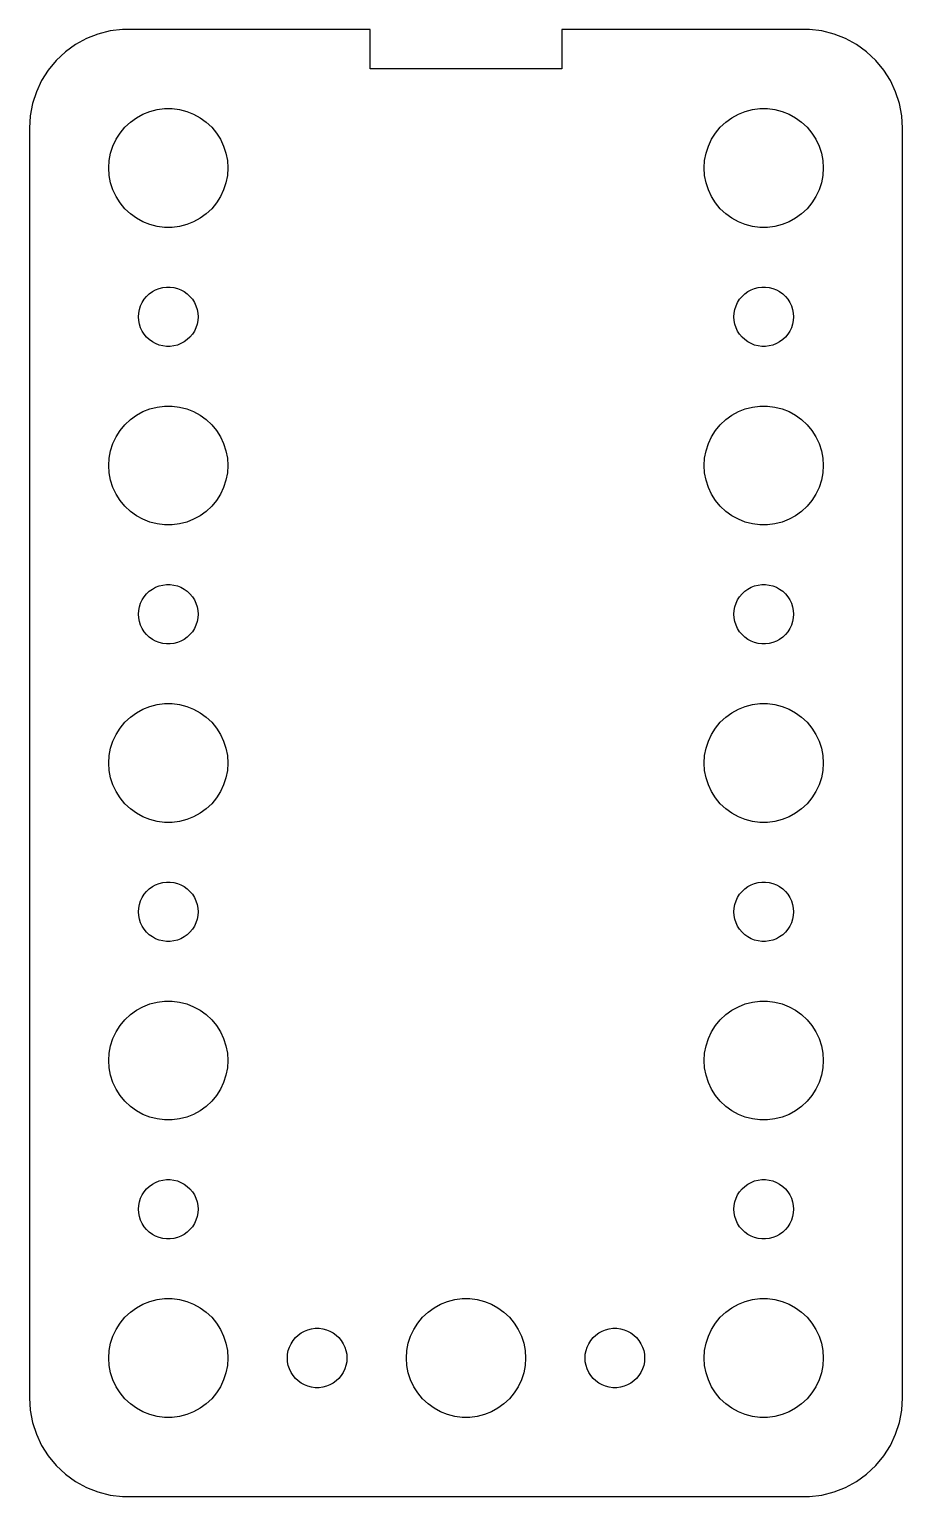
# Model space of a CAD drawing. Header units: metres. Extents: x -22 to 22, y 215 to 457.
# Drawn here: x -22 to 22, y 383 to 457 of the extents above; entities that cross this region are included whole.
import ezdxf

# ---------------------------------------------------------------- set-up
doc = ezdxf.new("R2010")
doc.units = ezdxf.units.M

msp = doc.modelspace()

# ---------------------------------------------------------------- linework, layer by layer
for p, q in [((-19.1289, 456.524), (-19.6791, 456.222)), ((-18.5451, 456.755), (-19.1289, 456.524)), ((-17.9369, 456.911), (-18.5451, 456.755)), ((-17.3139, 456.99), (-17.9369, 456.911)), ((-4.82053, 456.99), (-17.3139, 456.99)), ((-4.82053, 455), (-4.82053, 456.99)), ((17.3139, 456.99), (4.82053, 456.99)), ((4.82053, 456.99), (4.82053, 455)), ((17.9369, 456.911), (17.3139, 456.99)), ((18.5451, 456.755), (17.9369, 456.911)), ((19.1289, 456.524), (18.5451, 456.755)), ((19.6791, 456.222), (19.1289, 456.524)), ((-20.1871, 455.853), (-20.6448, 455.423)), ((-19.6791, 456.222), (-20.1871, 455.853)), ((20.1871, 455.853), (19.6791, 456.222)), ((20.6448, 455.423), (20.1871, 455.853)), ((-20.6448, 455.423), (-21.0451, 454.939)), ((4.82053, 455), (-4.82053, 455)), ((21.0451, 454.939), (20.6448, 455.423)), ((-21.3815, 454.409), (-21.6489, 453.841)), ((-21.0451, 454.939), (-21.3815, 454.409)), ((21.3815, 454.409), (21.0451, 454.939)), ((21.6489, 453.841), (21.3815, 454.409)), ((-21.6489, 453.841), (-21.8429, 453.243)), ((21.8429, 453.243), (21.6489, 453.841)), ((-21.8429, 453.243), (-21.9606, 452.627)), ((-16.2773, 452.714), (-15.927, 452.853)), ((-15.927, 452.853), (-15.5621, 452.947)), ((-15.5621, 452.947), (-15.1884, 452.994)), ((-15.1884, 452.994), (-14.8116, 452.994)), ((-14.8116, 452.994), (-14.4379, 452.947)), ((-14.4379, 452.947), (-14.0729, 452.853)), ((-14.0729, 452.853), (-13.7227, 452.714)), ((13.7227, 452.714), (14.0729, 452.853)), ((14.0729, 452.853), (14.4379, 452.947)), ((14.4379, 452.947), (14.8116, 452.994)), ((14.8116, 452.994), (15.1884, 452.994)), ((15.1884, 452.994), (15.5621, 452.947)), ((15.5621, 452.947), (15.927, 452.853)), ((15.927, 452.853), (16.2773, 452.714)), ((21.9606, 452.627), (21.8429, 453.243)), ((-21.9606, 452.627), (-22, 452)), ((-17.427, 451.763), (-17.1869, 452.054)), ((-17.1869, 452.054), (-16.9123, 452.312)), ((-16.9123, 452.312), (-16.6075, 452.533)), ((-16.6075, 452.533), (-16.2773, 452.714)), ((-13.7227, 452.714), (-13.3925, 452.533)), ((-13.3925, 452.533), (-13.0877, 452.312)), ((-13.0877, 452.312), (-12.8131, 452.054)), ((-12.8131, 452.054), (-12.5729, 451.763)), ((12.5729, 451.763), (12.8131, 452.054)), ((12.8131, 452.054), (13.0877, 452.312)), ((13.0877, 452.312), (13.3925, 452.533)), ((13.3925, 452.533), (13.7227, 452.714)), ((16.2773, 452.714), (16.6075, 452.533)), ((16.6075, 452.533), (16.9123, 452.312)), ((16.9123, 452.312), (17.1869, 452.054)), ((17.1869, 452.054), (17.427, 451.763)), ((22, 452), (21.9606, 452.627)), ((-22, 452), (-22, 388)), ((-17.7893, 451.104), (-17.6289, 451.445)), ((-17.6289, 451.445), (-17.427, 451.763)), ((-12.5729, 451.763), (-12.3711, 451.445)), ((-12.3711, 451.445), (-12.2107, 451.104)), ((12.2107, 451.104), (12.3711, 451.445)), ((12.3711, 451.445), (12.5729, 451.763)), ((17.427, 451.763), (17.6289, 451.445)), ((17.6289, 451.445), (17.7893, 451.104)), ((22, 388), (22, 452)), ((-17.9763, 450.376), (-17.9057, 450.746)), ((-17.9057, 450.746), (-17.7893, 451.104)), ((-12.2107, 451.104), (-12.0942, 450.746)), ((-12.0942, 450.746), (-12.0237, 450.376)), ((12.0237, 450.376), (12.0942, 450.746)), ((12.0942, 450.746), (12.2107, 451.104)), ((17.7893, 451.104), (17.9057, 450.746)), ((17.9057, 450.746), (17.9763, 450.376)), ((-18, 450), (-17.9763, 450.376)), ((-17.9763, 449.624), (-18, 450)), ((-12.0237, 450.376), (-12, 450)), ((-12, 450), (-12.0237, 449.624)), ((12, 450), (12.0237, 450.376)), ((12.0237, 449.624), (12, 450)), ((17.9763, 450.376), (18, 450)), ((18, 450), (17.9763, 449.624)), ((-17.9057, 449.254), (-17.9763, 449.624)), ((-17.7893, 448.896), (-17.9057, 449.254)), ((-12.0942, 449.254), (-12.2107, 448.896)), ((-12.0237, 449.624), (-12.0942, 449.254)), ((12.0942, 449.254), (12.0237, 449.624)), ((12.2107, 448.896), (12.0942, 449.254)), ((17.9057, 449.254), (17.7893, 448.896)), ((17.9763, 449.624), (17.9057, 449.254)), ((-17.6289, 448.555), (-17.7893, 448.896)), ((-17.427, 448.237), (-17.6289, 448.555)), ((-12.3711, 448.555), (-12.5729, 448.237)), ((-12.2107, 448.896), (-12.3711, 448.555)), ((12.3711, 448.555), (12.2107, 448.896)), ((12.5729, 448.237), (12.3711, 448.555)), ((17.6289, 448.555), (17.427, 448.237)), ((17.7893, 448.896), (17.6289, 448.555)), ((-17.1869, 447.946), (-17.427, 448.237)), ((-16.9123, 447.688), (-17.1869, 447.946)), ((-16.6075, 447.467), (-16.9123, 447.688)), ((-13.0877, 447.688), (-13.3925, 447.467)), ((-12.8131, 447.946), (-13.0877, 447.688)), ((-12.5729, 448.237), (-12.8131, 447.946)), ((12.8131, 447.946), (12.5729, 448.237)), ((13.0877, 447.688), (12.8131, 447.946)), ((13.3925, 447.467), (13.0877, 447.688)), ((16.9123, 447.688), (16.6075, 447.467)), ((17.1869, 447.946), (16.9123, 447.688)), ((17.427, 448.237), (17.1869, 447.946)), ((-16.2773, 447.286), (-16.6075, 447.467)), ((-15.927, 447.147), (-16.2773, 447.286)), ((-15.5621, 447.053), (-15.927, 447.147)), ((-15.1884, 447.006), (-15.5621, 447.053)), ((-14.8116, 447.006), (-15.1884, 447.006)), ((-14.4379, 447.053), (-14.8116, 447.006)), ((-14.0729, 447.147), (-14.4379, 447.053)), ((-13.7227, 447.286), (-14.0729, 447.147)), ((-13.3925, 447.467), (-13.7227, 447.286)), ((13.7227, 447.286), (13.3925, 447.467)), ((14.0729, 447.147), (13.7227, 447.286)), ((14.4379, 447.053), (14.0729, 447.147)), ((14.8116, 447.006), (14.4379, 447.053)), ((15.1884, 447.006), (14.8116, 447.006)), ((15.5621, 447.053), (15.1884, 447.006)), ((15.927, 447.147), (15.5621, 447.053)), ((16.2773, 447.286), (15.927, 447.147)), ((16.6075, 447.467), (16.2773, 447.286)), ((-15.6387, 443.857), (-15.4635, 443.927)), ((-15.4635, 443.927), (-15.2811, 443.973)), ((-15.2811, 443.973), (-15.0942, 443.997)), ((-15.0942, 443.997), (-14.9058, 443.997)), ((-14.9058, 443.997), (-14.7189, 443.973)), ((-14.7189, 443.973), (-14.5365, 443.927)), ((-14.5365, 443.927), (-14.3613, 443.857)), ((14.3613, 443.857), (14.5365, 443.927)), ((14.5365, 443.927), (14.7189, 443.973)), ((14.7189, 443.973), (14.9058, 443.997)), ((14.9058, 443.997), (15.0942, 443.997)), ((15.0942, 443.997), (15.2811, 443.973)), ((15.2811, 443.973), (15.4635, 443.927)), ((15.4635, 443.927), (15.6387, 443.857)), ((-16.3947, 443.052), (-16.3145, 443.223)), ((-16.3145, 443.223), (-16.2135, 443.382)), ((-16.2135, 443.382), (-16.0934, 443.527)), ((-16.0934, 443.527), (-15.9561, 443.656)), ((-15.9561, 443.656), (-15.8037, 443.766)), ((-15.8037, 443.766), (-15.6387, 443.857)), ((-14.3613, 443.857), (-14.1963, 443.766)), ((-14.1963, 443.766), (-14.0439, 443.656)), ((-14.0439, 443.656), (-13.9065, 443.527)), ((-13.9065, 443.527), (-13.7865, 443.382)), ((-13.7865, 443.382), (-13.6855, 443.223)), ((-13.6855, 443.223), (-13.6053, 443.052)), ((13.6053, 443.052), (13.6855, 443.223)), ((13.6855, 443.223), (13.7865, 443.382)), ((13.7865, 443.382), (13.9065, 443.527)), ((13.9065, 443.527), (14.0439, 443.656)), ((14.0439, 443.656), (14.1963, 443.766)), ((14.1963, 443.766), (14.3613, 443.857)), ((15.6387, 443.857), (15.8037, 443.766)), ((15.8037, 443.766), (15.9561, 443.656)), ((15.9561, 443.656), (16.0934, 443.527)), ((16.0934, 443.527), (16.2135, 443.382)), ((16.2135, 443.382), (16.3145, 443.223)), ((16.3145, 443.223), (16.3947, 443.052)), ((-16.5, 442.5), (-16.4882, 442.688)), ((-16.4882, 442.312), (-16.5, 442.5)), ((-16.4882, 442.688), (-16.4529, 442.873)), ((-16.4529, 442.873), (-16.3947, 443.052)), ((-13.6053, 443.052), (-13.5471, 442.873)), ((-13.5471, 442.873), (-13.5118, 442.688)), ((-13.5118, 442.688), (-13.5, 442.5)), ((-13.5, 442.5), (-13.5118, 442.312)), ((13.5, 442.5), (13.5118, 442.688)), ((13.5118, 442.312), (13.5, 442.5)), ((13.5118, 442.688), (13.5471, 442.873)), ((13.5471, 442.873), (13.6053, 443.052)), ((16.3947, 443.052), (16.4529, 442.873)), ((16.4529, 442.873), (16.4882, 442.688)), ((16.4882, 442.688), (16.5, 442.5)), ((16.5, 442.5), (16.4882, 442.312)), ((-16.4529, 442.127), (-16.4882, 442.312)), ((-16.3947, 441.948), (-16.4529, 442.127)), ((-16.3145, 441.777), (-16.3947, 441.948)), ((-16.2135, 441.618), (-16.3145, 441.777)), ((-13.6855, 441.777), (-13.7865, 441.618)), ((-13.6053, 441.948), (-13.6855, 441.777)), ((-13.5471, 442.127), (-13.6053, 441.948)), ((-13.5118, 442.312), (-13.5471, 442.127)), ((13.5471, 442.127), (13.5118, 442.312)), ((13.6053, 441.948), (13.5471, 442.127)), ((13.6855, 441.777), (13.6053, 441.948)), ((13.7865, 441.618), (13.6855, 441.777)), ((16.3145, 441.777), (16.2135, 441.618)), ((16.3947, 441.948), (16.3145, 441.777)), ((16.4529, 442.127), (16.3947, 441.948)), ((16.4882, 442.312), (16.4529, 442.127)), ((-16.0934, 441.473), (-16.2135, 441.618)), ((-15.9561, 441.344), (-16.0934, 441.473)), ((-15.8037, 441.234), (-15.9561, 441.344)), ((-15.6387, 441.143), (-15.8037, 441.234)), ((-15.4635, 441.073), (-15.6387, 441.143)), ((-15.2811, 441.027), (-15.4635, 441.073)), ((-15.0942, 441.003), (-15.2811, 441.027)), ((-14.9058, 441.003), (-15.0942, 441.003)), ((-14.7189, 441.027), (-14.9058, 441.003)), ((-14.5365, 441.073), (-14.7189, 441.027)), ((-14.3613, 441.143), (-14.5365, 441.073)), ((-14.1963, 441.234), (-14.3613, 441.143)), ((-14.0439, 441.344), (-14.1963, 441.234)), ((-13.9065, 441.473), (-14.0439, 441.344)), ((-13.7865, 441.618), (-13.9065, 441.473)), ((13.9065, 441.473), (13.7865, 441.618)), ((14.0439, 441.344), (13.9065, 441.473)), ((14.1963, 441.234), (14.0439, 441.344)), ((14.3613, 441.143), (14.1963, 441.234)), ((14.5365, 441.073), (14.3613, 441.143)), ((14.7189, 441.027), (14.5365, 441.073)), ((14.9058, 441.003), (14.7189, 441.027)), ((15.0942, 441.003), (14.9058, 441.003)), ((15.2811, 441.027), (15.0942, 441.003)), ((15.4635, 441.073), (15.2811, 441.027)), ((15.6387, 441.143), (15.4635, 441.073)), ((15.8037, 441.234), (15.6387, 441.143)), ((15.9561, 441.344), (15.8037, 441.234)), ((16.0934, 441.473), (15.9561, 441.344)), ((16.2135, 441.618), (16.0934, 441.473)), ((-15.5621, 437.947), (-15.1884, 437.994)), ((-15.1884, 437.994), (-14.8116, 437.994)), ((-14.8116, 437.994), (-14.4379, 437.947)), ((14.4379, 437.947), (14.8116, 437.994)), ((14.8116, 437.994), (15.1884, 437.994)), ((15.1884, 437.994), (15.5621, 437.947)), ((-17.1869, 437.054), (-16.9123, 437.312)), ((-16.9123, 437.312), (-16.6075, 437.533)), ((-16.6075, 437.533), (-16.2773, 437.714)), ((-16.2773, 437.714), (-15.927, 437.853)), ((-15.927, 437.853), (-15.5621, 437.947)), ((-14.4379, 437.947), (-14.0729, 437.853)), ((-14.0729, 437.853), (-13.7227, 437.714)), ((-13.7227, 437.714), (-13.3925, 437.533)), ((-13.3925, 437.533), (-13.0877, 437.312)), ((-13.0877, 437.312), (-12.8131, 437.054)), ((12.8131, 437.054), (13.0877, 437.312)), ((13.0877, 437.312), (13.3925, 437.533)), ((13.3925, 437.533), (13.7227, 437.714)), ((13.7227, 437.714), (14.0729, 437.853)), ((14.0729, 437.853), (14.4379, 437.947)), ((15.5621, 437.947), (15.927, 437.853)), ((15.927, 437.853), (16.2773, 437.714)), ((16.2773, 437.714), (16.6075, 437.533)), ((16.6075, 437.533), (16.9123, 437.312)), ((16.9123, 437.312), (17.1869, 437.054)), ((-17.6289, 436.445), (-17.427, 436.763)), ((-17.427, 436.763), (-17.1869, 437.054)), ((-12.8131, 437.054), (-12.5729, 436.763)), ((-12.5729, 436.763), (-12.3711, 436.445)), ((12.3711, 436.445), (12.5729, 436.763)), ((12.5729, 436.763), (12.8131, 437.054)), ((17.1869, 437.054), (17.427, 436.763)), ((17.427, 436.763), (17.6289, 436.445)), ((-17.9763, 435.376), (-17.9057, 435.746)), ((-17.9057, 435.746), (-17.7893, 436.104)), ((-17.7893, 436.104), (-17.6289, 436.445)), ((-12.3711, 436.445), (-12.2107, 436.104)), ((-12.2107, 436.104), (-12.0942, 435.746)), ((-12.0942, 435.746), (-12.0237, 435.376)), ((12.0237, 435.376), (12.0942, 435.746)), ((12.0942, 435.746), (12.2107, 436.104)), ((12.2107, 436.104), (12.3711, 436.445)), ((17.6289, 436.445), (17.7893, 436.104)), ((17.7893, 436.104), (17.9057, 435.746)), ((17.9057, 435.746), (17.9763, 435.376)), ((-18, 435), (-17.9763, 435.376)), ((-12.0237, 435.376), (-12, 435)), ((12, 435), (12.0237, 435.376)), ((17.9763, 435.376), (18, 435)), ((-17.9763, 434.624), (-18, 435)), ((-17.9057, 434.254), (-17.9763, 434.624)), ((-12.0237, 434.624), (-12.0942, 434.254)), ((-12, 435), (-12.0237, 434.624)), ((12.0237, 434.624), (12, 435)), ((12.0942, 434.254), (12.0237, 434.624)), ((17.9763, 434.624), (17.9057, 434.254)), ((18, 435), (17.9763, 434.624)), ((-17.7893, 433.896), (-17.9057, 434.254)), ((-17.6289, 433.555), (-17.7893, 433.896)), ((-17.427, 433.237), (-17.6289, 433.555)), ((-12.3711, 433.555), (-12.5729, 433.237)), ((-12.2107, 433.896), (-12.3711, 433.555)), ((-12.0942, 434.254), (-12.2107, 433.896)), ((12.2107, 433.896), (12.0942, 434.254)), ((12.3711, 433.555), (12.2107, 433.896)), ((12.5729, 433.237), (12.3711, 433.555)), ((17.6289, 433.555), (17.427, 433.237)), ((17.7893, 433.896), (17.6289, 433.555)), ((17.9057, 434.254), (17.7893, 433.896)), ((-17.1869, 432.946), (-17.427, 433.237)), ((-16.9123, 432.688), (-17.1869, 432.946)), ((-12.8131, 432.946), (-13.0877, 432.688)), ((-12.5729, 433.237), (-12.8131, 432.946)), ((12.8131, 432.946), (12.5729, 433.237)), ((13.0877, 432.688), (12.8131, 432.946)), ((17.1869, 432.946), (16.9123, 432.688)), ((17.427, 433.237), (17.1869, 432.946)), ((-16.6075, 432.467), (-16.9123, 432.688)), ((-16.2773, 432.286), (-16.6075, 432.467)), ((-15.927, 432.147), (-16.2773, 432.286)), ((-15.5621, 432.053), (-15.927, 432.147)), ((-15.1884, 432.006), (-15.5621, 432.053)), ((-14.4379, 432.053), (-14.8116, 432.006)), ((-14.0729, 432.147), (-14.4379, 432.053)), ((-13.7227, 432.286), (-14.0729, 432.147)), ((-13.3925, 432.467), (-13.7227, 432.286)), ((-13.0877, 432.688), (-13.3925, 432.467)), ((13.3925, 432.467), (13.0877, 432.688)), ((13.7227, 432.286), (13.3925, 432.467)), ((14.0729, 432.147), (13.7227, 432.286)), ((14.4379, 432.053), (14.0729, 432.147)), ((14.8116, 432.006), (14.4379, 432.053)), ((15.5621, 432.053), (15.1884, 432.006)), ((15.927, 432.147), (15.5621, 432.053)), ((16.2773, 432.286), (15.927, 432.147)), ((16.6075, 432.467), (16.2773, 432.286)), ((16.9123, 432.688), (16.6075, 432.467)), ((-14.8116, 432.006), (-15.1884, 432.006)), ((15.1884, 432.006), (14.8116, 432.006)), ((-16.3145, 428.223), (-16.2135, 428.382)), ((-16.2135, 428.382), (-16.0934, 428.527)), ((-16.0934, 428.527), (-15.9561, 428.656)), ((-15.9561, 428.656), (-15.8037, 428.766)), ((-15.8037, 428.766), (-15.6387, 428.857)), ((-15.6387, 428.857), (-15.4635, 428.927)), ((-15.4635, 428.927), (-15.2811, 428.973)), ((-15.2811, 428.973), (-15.0942, 428.997)), ((-15.0942, 428.997), (-14.9058, 428.997)), ((-14.9058, 428.997), (-14.7189, 428.973)), ((-14.7189, 428.973), (-14.5365, 428.927)), ((-14.5365, 428.927), (-14.3613, 428.857)), ((-14.3613, 428.857), (-14.1963, 428.766)), ((-14.1963, 428.766), (-14.0439, 428.656)), ((-14.0439, 428.656), (-13.9065, 428.527)), ((-13.9065, 428.527), (-13.7865, 428.382)), ((-13.7865, 428.382), (-13.6855, 428.223)), ((13.6855, 428.223), (13.7865, 428.382)), ((13.7865, 428.382), (13.9065, 428.527)), ((13.9065, 428.527), (14.0439, 428.656)), ((14.0439, 428.656), (14.1963, 428.766)), ((14.1963, 428.766), (14.3613, 428.857)), ((14.3613, 428.857), (14.5365, 428.927)), ((14.5365, 428.927), (14.7189, 428.973)), ((14.7189, 428.973), (14.9058, 428.997)), ((14.9058, 428.997), (15.0942, 428.997)), ((15.0942, 428.997), (15.2811, 428.973)), ((15.2811, 428.973), (15.4635, 428.927)), ((15.4635, 428.927), (15.6387, 428.857)), ((15.6387, 428.857), (15.8037, 428.766)), ((15.8037, 428.766), (15.9561, 428.656)), ((15.9561, 428.656), (16.0934, 428.527)), ((16.0934, 428.527), (16.2135, 428.382)), ((16.2135, 428.382), (16.3145, 428.223)), ((-16.5, 427.5), (-16.4882, 427.688)), ((-16.4882, 427.688), (-16.4529, 427.873)), ((-16.4529, 427.873), (-16.3947, 428.052)), ((-16.3947, 428.052), (-16.3145, 428.223)), ((-13.6855, 428.223), (-13.6053, 428.052)), ((-13.6053, 428.052), (-13.5471, 427.873)), ((-13.5471, 427.873), (-13.5118, 427.688)), ((-13.5118, 427.688), (-13.5, 427.5)), ((13.5, 427.5), (13.5118, 427.688)), ((13.5118, 427.688), (13.5471, 427.873)), ((13.5471, 427.873), (13.6053, 428.052)), ((13.6053, 428.052), (13.6855, 428.223)), ((16.3145, 428.223), (16.3947, 428.052)), ((16.3947, 428.052), (16.4529, 427.873)), ((16.4529, 427.873), (16.4882, 427.688)), ((16.4882, 427.688), (16.5, 427.5)), ((-16.4882, 427.312), (-16.5, 427.5)), ((-16.4529, 427.127), (-16.4882, 427.312)), ((-16.3947, 426.948), (-16.4529, 427.127)), ((-16.3145, 426.777), (-16.3947, 426.948)), ((-13.6053, 426.948), (-13.6855, 426.777)), ((-13.5471, 427.127), (-13.6053, 426.948)), ((-13.5118, 427.312), (-13.5471, 427.127)), ((-13.5, 427.5), (-13.5118, 427.312)), ((13.5118, 427.312), (13.5, 427.5)), ((13.5471, 427.127), (13.5118, 427.312)), ((13.6053, 426.948), (13.5471, 427.127)), ((13.6855, 426.777), (13.6053, 426.948)), ((16.3947, 426.948), (16.3145, 426.777)), ((16.4529, 427.127), (16.3947, 426.948)), ((16.4882, 427.312), (16.4529, 427.127)), ((16.5, 427.5), (16.4882, 427.312)), ((-16.2135, 426.618), (-16.3145, 426.777)), ((-16.0934, 426.473), (-16.2135, 426.618)), ((-15.9561, 426.344), (-16.0934, 426.473)), ((-15.8037, 426.234), (-15.9561, 426.344)), ((-15.6387, 426.143), (-15.8037, 426.234)), ((-15.4635, 426.073), (-15.6387, 426.143)), ((-14.3613, 426.143), (-14.5365, 426.073)), ((-14.1963, 426.234), (-14.3613, 426.143)), ((-14.0439, 426.344), (-14.1963, 426.234)), ((-13.9065, 426.473), (-14.0439, 426.344)), ((-13.7865, 426.618), (-13.9065, 426.473)), ((-13.6855, 426.777), (-13.7865, 426.618)), ((13.7865, 426.618), (13.6855, 426.777)), ((13.9065, 426.473), (13.7865, 426.618)), ((14.0439, 426.344), (13.9065, 426.473)), ((14.1963, 426.234), (14.0439, 426.344)), ((14.3613, 426.143), (14.1963, 426.234)), ((14.5365, 426.073), (14.3613, 426.143)), ((15.6387, 426.143), (15.4635, 426.073)), ((15.8037, 426.234), (15.6387, 426.143)), ((15.9561, 426.344), (15.8037, 426.234)), ((16.0934, 426.473), (15.9561, 426.344)), ((16.2135, 426.618), (16.0934, 426.473)), ((16.3145, 426.777), (16.2135, 426.618)), ((-15.2811, 426.027), (-15.4635, 426.073)), ((-15.0942, 426.003), (-15.2811, 426.027)), ((-14.9058, 426.003), (-15.0942, 426.003)), ((-14.7189, 426.027), (-14.9058, 426.003)), ((-14.5365, 426.073), (-14.7189, 426.027)), ((14.7189, 426.027), (14.5365, 426.073)), ((14.9058, 426.003), (14.7189, 426.027)), ((15.0942, 426.003), (14.9058, 426.003)), ((15.2811, 426.027), (15.0942, 426.003)), ((15.4635, 426.073), (15.2811, 426.027)), ((-16.9123, 422.312), (-16.6075, 422.533)), ((-16.6075, 422.533), (-16.2773, 422.714)), ((-16.2773, 422.714), (-15.927, 422.853)), ((-15.927, 422.853), (-15.5621, 422.947)), ((-15.5621, 422.947), (-15.1884, 422.994)), ((-15.1884, 422.994), (-14.8116, 422.994)), ((-14.8116, 422.994), (-14.4379, 422.947)), ((-14.4379, 422.947), (-14.0729, 422.853)), ((-14.0729, 422.853), (-13.7227, 422.714)), ((-13.7227, 422.714), (-13.3925, 422.533)), ((-13.3925, 422.533), (-13.0877, 422.312)), ((13.0877, 422.312), (13.3925, 422.533)), ((13.3925, 422.533), (13.7227, 422.714)), ((13.7227, 422.714), (14.0729, 422.853)), ((14.0729, 422.853), (14.4379, 422.947)), ((14.4379, 422.947), (14.8116, 422.994)), ((14.8116, 422.994), (15.1884, 422.994)), ((15.1884, 422.994), (15.5621, 422.947)), ((15.5621, 422.947), (15.927, 422.853)), ((15.927, 422.853), (16.2773, 422.714)), ((16.2773, 422.714), (16.6075, 422.533)), ((16.6075, 422.533), (16.9123, 422.312)), ((-17.6289, 421.445), (-17.427, 421.763)), ((-17.427, 421.763), (-17.1869, 422.054)), ((-17.1869, 422.054), (-16.9123, 422.312)), ((-13.0877, 422.312), (-12.8131, 422.054)), ((-12.8131, 422.054), (-12.5729, 421.763)), ((-12.5729, 421.763), (-12.3711, 421.445)), ((12.3711, 421.445), (12.5729, 421.763)), ((12.5729, 421.763), (12.8131, 422.054)), ((12.8131, 422.054), (13.0877, 422.312)), ((16.9123, 422.312), (17.1869, 422.054)), ((17.1869, 422.054), (17.427, 421.763)), ((17.427, 421.763), (17.6289, 421.445)), ((-17.9057, 420.746), (-17.7893, 421.104)), ((-17.7893, 421.104), (-17.6289, 421.445)), ((-12.3711, 421.445), (-12.2107, 421.104)), ((-12.2107, 421.104), (-12.0942, 420.746)), ((12.0942, 420.746), (12.2107, 421.104)), ((12.2107, 421.104), (12.3711, 421.445)), ((17.6289, 421.445), (17.7893, 421.104)), ((17.7893, 421.104), (17.9057, 420.746)), ((-18, 420), (-17.9763, 420.376)), ((-17.9763, 420.376), (-17.9057, 420.746)), ((-12.0942, 420.746), (-12.0237, 420.376)), ((-12.0237, 420.376), (-12, 420)), ((12, 420), (12.0237, 420.376)), ((12.0237, 420.376), (12.0942, 420.746)), ((17.9057, 420.746), (17.9763, 420.376)), ((17.9763, 420.376), (18, 420)), ((-17.9763, 419.624), (-18, 420)), ((-17.9057, 419.254), (-17.9763, 419.624)), ((-12.0237, 419.624), (-12.0942, 419.254)), ((-12, 420), (-12.0237, 419.624)), ((12.0237, 419.624), (12, 420)), ((12.0942, 419.254), (12.0237, 419.624)), ((17.9763, 419.624), (17.9057, 419.254)), ((18, 420), (17.9763, 419.624)), ((-17.7893, 418.896), (-17.9057, 419.254)), ((-17.6289, 418.555), (-17.7893, 418.896)), ((-12.2107, 418.896), (-12.3711, 418.555)), ((-12.0942, 419.254), (-12.2107, 418.896)), ((12.2107, 418.896), (12.0942, 419.254)), ((12.3711, 418.555), (12.2107, 418.896)), ((17.7893, 418.896), (17.6289, 418.555)), ((17.9057, 419.254), (17.7893, 418.896)), ((-17.427, 418.237), (-17.6289, 418.555)), ((-17.1869, 417.946), (-17.427, 418.237)), ((-12.5729, 418.237), (-12.8131, 417.946)), ((-12.3711, 418.555), (-12.5729, 418.237)), ((12.5729, 418.237), (12.3711, 418.555)), ((12.8131, 417.946), (12.5729, 418.237)), ((17.427, 418.237), (17.1869, 417.946)), ((17.6289, 418.555), (17.427, 418.237)), ((-16.9123, 417.688), (-17.1869, 417.946)), ((-16.6075, 417.467), (-16.9123, 417.688)), ((-16.2773, 417.286), (-16.6075, 417.467)), ((-15.927, 417.147), (-16.2773, 417.286)), ((-13.7227, 417.286), (-14.0729, 417.147)), ((-13.3925, 417.467), (-13.7227, 417.286)), ((-13.0877, 417.688), (-13.3925, 417.467)), ((-12.8131, 417.946), (-13.0877, 417.688)), ((13.0877, 417.688), (12.8131, 417.946)), ((13.3925, 417.467), (13.0877, 417.688)), ((13.7227, 417.286), (13.3925, 417.467)), ((14.0729, 417.147), (13.7227, 417.286)), ((16.2773, 417.286), (15.927, 417.147)), ((16.6075, 417.467), (16.2773, 417.286)), ((16.9123, 417.688), (16.6075, 417.467)), ((17.1869, 417.946), (16.9123, 417.688)), ((-15.5621, 417.053), (-15.927, 417.147)), ((-15.1884, 417.006), (-15.5621, 417.053)), ((-14.8116, 417.006), (-15.1884, 417.006)), ((-14.4379, 417.053), (-14.8116, 417.006)), ((-14.0729, 417.147), (-14.4379, 417.053)), ((14.4379, 417.053), (14.0729, 417.147)), ((14.8116, 417.006), (14.4379, 417.053)), ((15.1884, 417.006), (14.8116, 417.006)), ((15.5621, 417.053), (15.1884, 417.006)), ((15.927, 417.147), (15.5621, 417.053)), ((-16.0934, 413.527), (-15.9561, 413.656)), ((-15.9561, 413.656), (-15.8037, 413.766)), ((-15.8037, 413.766), (-15.6387, 413.857)), ((-15.6387, 413.857), (-15.4635, 413.927)), ((-15.4635, 413.927), (-15.2811, 413.973)), ((-15.2811, 413.973), (-15.0942, 413.997)), ((-15.0942, 413.997), (-14.9058, 413.997)), ((-14.9058, 413.997), (-14.7189, 413.973)), ((-14.7189, 413.973), (-14.5365, 413.927)), ((-14.5365, 413.927), (-14.3613, 413.857)), ((-14.3613, 413.857), (-14.1963, 413.766)), ((-14.1963, 413.766), (-14.0439, 413.656)), ((-14.0439, 413.656), (-13.9065, 413.527)), ((13.9065, 413.527), (14.0439, 413.656)), ((14.0439, 413.656), (14.1963, 413.766)), ((14.1963, 413.766), (14.3613, 413.857)), ((14.3613, 413.857), (14.5365, 413.927)), ((14.5365, 413.927), (14.7189, 413.973)), ((14.7189, 413.973), (14.9058, 413.997)), ((14.9058, 413.997), (15.0942, 413.997)), ((15.0942, 413.997), (15.2811, 413.973)), ((15.2811, 413.973), (15.4635, 413.927)), ((15.4635, 413.927), (15.6387, 413.857)), ((15.6387, 413.857), (15.8037, 413.766)), ((15.8037, 413.766), (15.9561, 413.656)), ((15.9561, 413.656), (16.0934, 413.527)), ((-16.4882, 412.688), (-16.4529, 412.873)), ((-16.4529, 412.873), (-16.3947, 413.052)), ((-16.3947, 413.052), (-16.3145, 413.223)), ((-16.3145, 413.223), (-16.2135, 413.382)), ((-16.2135, 413.382), (-16.0934, 413.527)), ((-13.9065, 413.527), (-13.7865, 413.382)), ((-13.7865, 413.382), (-13.6855, 413.223)), ((-13.6855, 413.223), (-13.6053, 413.052)), ((-13.6053, 413.052), (-13.5471, 412.873)), ((-13.5471, 412.873), (-13.5118, 412.688)), ((13.5118, 412.688), (13.5471, 412.873)), ((13.5471, 412.873), (13.6053, 413.052)), ((13.6053, 413.052), (13.6855, 413.223)), ((13.6855, 413.223), (13.7865, 413.382)), ((13.7865, 413.382), (13.9065, 413.527)), ((16.0934, 413.527), (16.2135, 413.382)), ((16.2135, 413.382), (16.3145, 413.223)), ((16.3145, 413.223), (16.3947, 413.052)), ((16.3947, 413.052), (16.4529, 412.873)), ((16.4529, 412.873), (16.4882, 412.688)), ((-16.5, 412.5), (-16.4882, 412.688)), ((-16.4882, 412.312), (-16.5, 412.5)), ((-16.4529, 412.127), (-16.4882, 412.312)), ((-16.3947, 411.948), (-16.4529, 412.127)), ((-13.5471, 412.127), (-13.6053, 411.948)), ((-13.5118, 412.312), (-13.5471, 412.127)), ((-13.5118, 412.688), (-13.5, 412.5)), ((-13.5, 412.5), (-13.5118, 412.312)), ((13.5, 412.5), (13.5118, 412.688)), ((13.5118, 412.312), (13.5, 412.5)), ((13.5471, 412.127), (13.5118, 412.312)), ((13.6053, 411.948), (13.5471, 412.127)), ((16.4529, 412.127), (16.3947, 411.948)), ((16.4882, 412.312), (16.4529, 412.127)), ((16.4882, 412.688), (16.5, 412.5)), ((16.5, 412.5), (16.4882, 412.312)), ((-16.3145, 411.777), (-16.3947, 411.948)), ((-16.2135, 411.618), (-16.3145, 411.777)), ((-16.0934, 411.473), (-16.2135, 411.618)), ((-15.9561, 411.344), (-16.0934, 411.473)), ((-15.8037, 411.234), (-15.9561, 411.344)), ((-14.0439, 411.344), (-14.1963, 411.234)), ((-13.9065, 411.473), (-14.0439, 411.344)), ((-13.7865, 411.618), (-13.9065, 411.473)), ((-13.6855, 411.777), (-13.7865, 411.618)), ((-13.6053, 411.948), (-13.6855, 411.777)), ((13.6855, 411.777), (13.6053, 411.948)), ((13.7865, 411.618), (13.6855, 411.777)), ((13.9065, 411.473), (13.7865, 411.618)), ((14.0439, 411.344), (13.9065, 411.473)), ((14.1963, 411.234), (14.0439, 411.344)), ((15.9561, 411.344), (15.8037, 411.234)), ((16.0934, 411.473), (15.9561, 411.344)), ((16.2135, 411.618), (16.0934, 411.473)), ((16.3145, 411.777), (16.2135, 411.618)), ((16.3947, 411.948), (16.3145, 411.777)), ((-15.6387, 411.143), (-15.8037, 411.234)), ((-15.4635, 411.073), (-15.6387, 411.143)), ((-15.2811, 411.027), (-15.4635, 411.073)), ((-15.0942, 411.003), (-15.2811, 411.027)), ((-14.9058, 411.003), (-15.0942, 411.003)), ((-14.7189, 411.027), (-14.9058, 411.003)), ((-14.5365, 411.073), (-14.7189, 411.027)), ((-14.3613, 411.143), (-14.5365, 411.073)), ((-14.1963, 411.234), (-14.3613, 411.143)), ((14.3613, 411.143), (14.1963, 411.234)), ((14.5365, 411.073), (14.3613, 411.143)), ((14.7189, 411.027), (14.5365, 411.073)), ((14.9058, 411.003), (14.7189, 411.027)), ((15.0942, 411.003), (14.9058, 411.003)), ((15.2811, 411.027), (15.0942, 411.003)), ((15.4635, 411.073), (15.2811, 411.027)), ((15.6387, 411.143), (15.4635, 411.073)), ((15.8037, 411.234), (15.6387, 411.143)), ((-16.6075, 407.533), (-16.2773, 407.714)), ((-16.2773, 407.714), (-15.927, 407.853)), ((-15.927, 407.853), (-15.5621, 407.947)), ((-15.5621, 407.947), (-15.1884, 407.994)), ((-15.1884, 407.994), (-14.8116, 407.994)), ((-14.8116, 407.994), (-14.4379, 407.947)), ((-14.4379, 407.947), (-14.0729, 407.853)), ((-14.0729, 407.853), (-13.7227, 407.714)), ((-13.7227, 407.714), (-13.3925, 407.533)), ((13.3925, 407.533), (13.7227, 407.714)), ((13.7227, 407.714), (14.0729, 407.853)), ((14.0729, 407.853), (14.4379, 407.947)), ((14.4379, 407.947), (14.8116, 407.994)), ((14.8116, 407.994), (15.1884, 407.994)), ((15.1884, 407.994), (15.5621, 407.947)), ((15.5621, 407.947), (15.927, 407.853)), ((15.927, 407.853), (16.2773, 407.714)), ((16.2773, 407.714), (16.6075, 407.533)), ((-17.427, 406.763), (-17.1869, 407.054)), ((-17.1869, 407.054), (-16.9123, 407.312)), ((-16.9123, 407.312), (-16.6075, 407.533)), ((-13.3925, 407.533), (-13.0877, 407.312)), ((-13.0877, 407.312), (-12.8131, 407.054)), ((-12.8131, 407.054), (-12.5729, 406.763)), ((12.5729, 406.763), (12.8131, 407.054)), ((12.8131, 407.054), (13.0877, 407.312)), ((13.0877, 407.312), (13.3925, 407.533)), ((16.6075, 407.533), (16.9123, 407.312)), ((16.9123, 407.312), (17.1869, 407.054)), ((17.1869, 407.054), (17.427, 406.763)), ((-17.7893, 406.104), (-17.6289, 406.445)), ((-17.6289, 406.445), (-17.427, 406.763)), ((-12.5729, 406.763), (-12.3711, 406.445)), ((-12.3711, 406.445), (-12.2107, 406.104)), ((12.2107, 406.104), (12.3711, 406.445)), ((12.3711, 406.445), (12.5729, 406.763)), ((17.427, 406.763), (17.6289, 406.445)), ((17.6289, 406.445), (17.7893, 406.104)), ((-17.9763, 405.376), (-17.9057, 405.746)), ((-17.9057, 405.746), (-17.7893, 406.104)), ((-12.2107, 406.104), (-12.0942, 405.746)), ((-12.0942, 405.746), (-12.0237, 405.376)), ((12.0237, 405.376), (12.0942, 405.746)), ((12.0942, 405.746), (12.2107, 406.104)), ((17.7893, 406.104), (17.9057, 405.746)), ((17.9057, 405.746), (17.9763, 405.376)), ((-18, 405), (-17.9763, 405.376)), ((-17.9763, 404.624), (-18, 405)), ((-12.0237, 405.376), (-12, 405)), ((-12, 405), (-12.0237, 404.624)), ((12, 405), (12.0237, 405.376)), ((12.0237, 404.624), (12, 405)), ((17.9763, 405.376), (18, 405)), ((18, 405), (17.9763, 404.624)), ((-17.9057, 404.254), (-17.9763, 404.624)), ((-17.7893, 403.896), (-17.9057, 404.254)), ((-12.0942, 404.254), (-12.2107, 403.896)), ((-12.0237, 404.624), (-12.0942, 404.254)), ((12.0942, 404.254), (12.0237, 404.624)), ((12.2107, 403.896), (12.0942, 404.254)), ((17.9057, 404.254), (17.7893, 403.896)), ((17.9763, 404.624), (17.9057, 404.254)), ((-17.6289, 403.555), (-17.7893, 403.896)), ((-17.427, 403.237), (-17.6289, 403.555)), ((-17.1869, 402.946), (-17.427, 403.237)), ((-12.5729, 403.237), (-12.8131, 402.946)), ((-12.3711, 403.555), (-12.5729, 403.237)), ((-12.2107, 403.896), (-12.3711, 403.555)), ((12.3711, 403.555), (12.2107, 403.896)), ((12.5729, 403.237), (12.3711, 403.555)), ((12.8131, 402.946), (12.5729, 403.237)), ((17.427, 403.237), (17.1869, 402.946)), ((17.6289, 403.555), (17.427, 403.237)), ((17.7893, 403.896), (17.6289, 403.555)), ((-16.9123, 402.688), (-17.1869, 402.946)), ((-16.6075, 402.467), (-16.9123, 402.688)), ((-16.2773, 402.286), (-16.6075, 402.467)), ((-13.3925, 402.467), (-13.7227, 402.286)), ((-13.0877, 402.688), (-13.3925, 402.467)), ((-12.8131, 402.946), (-13.0877, 402.688)), ((13.0877, 402.688), (12.8131, 402.946)), ((13.3925, 402.467), (13.0877, 402.688)), ((13.7227, 402.286), (13.3925, 402.467)), ((16.6075, 402.467), (16.2773, 402.286)), ((16.9123, 402.688), (16.6075, 402.467)), ((17.1869, 402.946), (16.9123, 402.688)), ((-15.927, 402.147), (-16.2773, 402.286)), ((-15.5621, 402.053), (-15.927, 402.147)), ((-15.1884, 402.006), (-15.5621, 402.053)), ((-14.8116, 402.006), (-15.1884, 402.006)), ((-14.4379, 402.053), (-14.8116, 402.006)), ((-14.0729, 402.147), (-14.4379, 402.053)), ((-13.7227, 402.286), (-14.0729, 402.147)), ((14.0729, 402.147), (13.7227, 402.286)), ((14.4379, 402.053), (14.0729, 402.147)), ((14.8116, 402.006), (14.4379, 402.053)), ((15.1884, 402.006), (14.8116, 402.006)), ((15.5621, 402.053), (15.1884, 402.006)), ((15.927, 402.147), (15.5621, 402.053)), ((16.2773, 402.286), (15.927, 402.147)), ((-15.9561, 398.656), (-15.8037, 398.766)), ((-15.8037, 398.766), (-15.6387, 398.857)), ((-15.6387, 398.857), (-15.4635, 398.927)), ((-15.4635, 398.927), (-15.2811, 398.973)), ((-15.2811, 398.973), (-15.0942, 398.997)), ((-15.0942, 398.997), (-14.9058, 398.997)), ((-14.9058, 398.997), (-14.7189, 398.973)), ((-14.7189, 398.973), (-14.5365, 398.927)), ((-14.5365, 398.927), (-14.3613, 398.857)), ((-14.3613, 398.857), (-14.1963, 398.766)), ((-14.1963, 398.766), (-14.0439, 398.656)), ((14.0439, 398.656), (14.1963, 398.766)), ((14.1963, 398.766), (14.3613, 398.857)), ((14.3613, 398.857), (14.5365, 398.927)), ((14.5365, 398.927), (14.7189, 398.973)), ((14.7189, 398.973), (14.9058, 398.997)), ((14.9058, 398.997), (15.0942, 398.997)), ((15.0942, 398.997), (15.2811, 398.973)), ((15.2811, 398.973), (15.4635, 398.927)), ((15.4635, 398.927), (15.6387, 398.857)), ((15.6387, 398.857), (15.8037, 398.766)), ((15.8037, 398.766), (15.9561, 398.656)), ((-16.4529, 397.873), (-16.3947, 398.052)), ((-16.3947, 398.052), (-16.3145, 398.223)), ((-16.3145, 398.223), (-16.2135, 398.382)), ((-16.2135, 398.382), (-16.0934, 398.527)), ((-16.0934, 398.527), (-15.9561, 398.656)), ((-14.0439, 398.656), (-13.9065, 398.527)), ((-13.9065, 398.527), (-13.7865, 398.382)), ((-13.7865, 398.382), (-13.6855, 398.223)), ((-13.6855, 398.223), (-13.6053, 398.052)), ((-13.6053, 398.052), (-13.5471, 397.873)), ((13.5471, 397.873), (13.6053, 398.052)), ((13.6053, 398.052), (13.6855, 398.223)), ((13.6855, 398.223), (13.7865, 398.382)), ((13.7865, 398.382), (13.9065, 398.527)), ((13.9065, 398.527), (14.0439, 398.656)), ((15.9561, 398.656), (16.0934, 398.527)), ((16.0934, 398.527), (16.2135, 398.382)), ((16.2135, 398.382), (16.3145, 398.223)), ((16.3145, 398.223), (16.3947, 398.052)), ((16.3947, 398.052), (16.4529, 397.873)), ((-16.5, 397.5), (-16.4882, 397.688)), ((-16.4882, 397.312), (-16.5, 397.5)), ((-16.4882, 397.688), (-16.4529, 397.873)), ((-16.4529, 397.127), (-16.4882, 397.312)), ((-13.5471, 397.873), (-13.5118, 397.688)), ((-13.5118, 397.312), (-13.5471, 397.127)), ((-13.5118, 397.688), (-13.5, 397.5)), ((-13.5, 397.5), (-13.5118, 397.312)), ((13.5, 397.5), (13.5118, 397.688)), ((13.5118, 397.312), (13.5, 397.5)), ((13.5118, 397.688), (13.5471, 397.873)), ((13.5471, 397.127), (13.5118, 397.312)), ((16.4529, 397.873), (16.4882, 397.688)), ((16.4882, 397.312), (16.4529, 397.127)), ((16.4882, 397.688), (16.5, 397.5)), ((16.5, 397.5), (16.4882, 397.312)), ((-16.3947, 396.948), (-16.4529, 397.127)), ((-16.3145, 396.777), (-16.3947, 396.948)), ((-16.2135, 396.618), (-16.3145, 396.777)), ((-16.0934, 396.473), (-16.2135, 396.618)), ((-13.7865, 396.618), (-13.9065, 396.473)), ((-13.6855, 396.777), (-13.7865, 396.618)), ((-13.6053, 396.948), (-13.6855, 396.777)), ((-13.5471, 397.127), (-13.6053, 396.948)), ((13.6053, 396.948), (13.5471, 397.127)), ((13.6855, 396.777), (13.6053, 396.948)), ((13.7865, 396.618), (13.6855, 396.777)), ((13.9065, 396.473), (13.7865, 396.618)), ((16.2135, 396.618), (16.0934, 396.473)), ((16.3145, 396.777), (16.2135, 396.618)), ((16.3947, 396.948), (16.3145, 396.777)), ((16.4529, 397.127), (16.3947, 396.948)), ((-15.9561, 396.344), (-16.0934, 396.473)), ((-15.8037, 396.234), (-15.9561, 396.344)), ((-15.6387, 396.143), (-15.8037, 396.234)), ((-15.4635, 396.073), (-15.6387, 396.143)), ((-15.2811, 396.027), (-15.4635, 396.073)), ((-15.0942, 396.003), (-15.2811, 396.027)), ((-14.9058, 396.003), (-15.0942, 396.003)), ((-14.7189, 396.027), (-14.9058, 396.003)), ((-14.5365, 396.073), (-14.7189, 396.027)), ((-14.3613, 396.143), (-14.5365, 396.073)), ((-14.1963, 396.234), (-14.3613, 396.143)), ((-14.0439, 396.344), (-14.1963, 396.234)), ((-13.9065, 396.473), (-14.0439, 396.344)), ((14.0439, 396.344), (13.9065, 396.473)), ((14.1963, 396.234), (14.0439, 396.344)), ((14.3613, 396.143), (14.1963, 396.234)), ((14.5365, 396.073), (14.3613, 396.143)), ((14.7189, 396.027), (14.5365, 396.073)), ((14.9058, 396.003), (14.7189, 396.027)), ((15.0942, 396.003), (14.9058, 396.003)), ((15.2811, 396.027), (15.0942, 396.003)), ((15.4635, 396.073), (15.2811, 396.027)), ((15.6387, 396.143), (15.4635, 396.073)), ((15.8037, 396.234), (15.6387, 396.143)), ((15.9561, 396.344), (15.8037, 396.234)), ((16.0934, 396.473), (15.9561, 396.344)), ((-16.2773, 392.714), (-15.927, 392.853)), ((-15.927, 392.853), (-15.5621, 392.947)), ((-15.5621, 392.947), (-15.1884, 392.994)), ((-15.1884, 392.994), (-14.8116, 392.994)), ((-14.8116, 392.994), (-14.4379, 392.947)), ((-14.4379, 392.947), (-14.0729, 392.853)), ((-14.0729, 392.853), (-13.7227, 392.714)), ((-1.27733, 392.714), (-0.92705, 392.853)), ((-0.92705, 392.853), (-0.56213, 392.947)), ((-0.56213, 392.947), (-0.18837, 392.994)), ((-0.18837, 392.994), (0.18837, 392.994)), ((0.18837, 392.994), (0.56213, 392.947)), ((0.56213, 392.947), (0.92705, 392.853)), ((0.92705, 392.853), (1.27733, 392.714)), ((13.7227, 392.714), (14.0729, 392.853)), ((14.0729, 392.853), (14.4379, 392.947)), ((14.4379, 392.947), (14.8116, 392.994)), ((14.8116, 392.994), (15.1884, 392.994)), ((15.1884, 392.994), (15.5621, 392.947)), ((15.5621, 392.947), (15.927, 392.853)), ((15.927, 392.853), (16.2773, 392.714)), ((-17.1869, 392.054), (-16.9123, 392.312)), ((-16.9123, 392.312), (-16.6075, 392.533)), ((-16.6075, 392.533), (-16.2773, 392.714)), ((-13.7227, 392.714), (-13.3925, 392.533)), ((-13.3925, 392.533), (-13.0877, 392.312)), ((-13.0877, 392.312), (-12.8131, 392.054)), ((-2.1869, 392.054), (-1.91226, 392.312)), ((-1.91226, 392.312), (-1.60747, 392.533)), ((-1.60747, 392.533), (-1.27733, 392.714)), ((1.27733, 392.714), (1.60747, 392.533)), ((1.60747, 392.533), (1.91226, 392.312)), ((1.91226, 392.312), (2.1869, 392.054)), ((12.8131, 392.054), (13.0877, 392.312)), ((13.0877, 392.312), (13.3925, 392.533)), ((13.3925, 392.533), (13.7227, 392.714)), ((16.2773, 392.714), (16.6075, 392.533)), ((16.6075, 392.533), (16.9123, 392.312)), ((16.9123, 392.312), (17.1869, 392.054)), ((-17.7893, 391.104), (-17.6289, 391.445)), ((-17.6289, 391.445), (-17.427, 391.763)), ((-17.427, 391.763), (-17.1869, 392.054)), ((-12.8131, 392.054), (-12.5729, 391.763)), ((-12.5729, 391.763), (-12.3711, 391.445)), ((-12.3711, 391.445), (-12.2107, 391.104)), ((-8.30373, 391.266), (-8.13866, 391.357)), ((-8.13866, 391.357), (-7.96352, 391.427)), ((-7.96352, 391.427), (-7.78107, 391.473)), ((-7.78107, 391.473), (-7.59418, 391.497)), ((-7.59418, 391.497), (-7.40581, 391.497)), ((-7.40581, 391.497), (-7.21892, 391.473)), ((-7.21892, 391.473), (-7.03647, 391.427)), ((-7.03647, 391.427), (-6.86133, 391.357)), ((-6.86133, 391.357), (-6.69626, 391.266)), ((-2.78932, 391.104), (-2.62891, 391.445)), ((-2.62891, 391.445), (-2.42705, 391.763)), ((-2.42705, 391.763), (-2.1869, 392.054)), ((2.1869, 392.054), (2.42705, 391.763)), ((2.42705, 391.763), (2.62891, 391.445)), ((2.62891, 391.445), (2.78932, 391.104)), ((6.69626, 391.266), (6.86133, 391.357)), ((6.86133, 391.357), (7.03647, 391.427)), ((7.03647, 391.427), (7.21892, 391.473)), ((7.21892, 391.473), (7.40581, 391.497)), ((7.40581, 391.497), (7.59418, 391.497)), ((7.59418, 391.497), (7.78107, 391.473)), ((7.78107, 391.473), (7.96352, 391.427)), ((7.96352, 391.427), (8.13866, 391.357)), ((8.13866, 391.357), (8.30373, 391.266)), ((12.2107, 391.104), (12.3711, 391.445)), ((12.3711, 391.445), (12.5729, 391.763)), ((12.5729, 391.763), (12.8131, 392.054)), ((17.1869, 392.054), (17.427, 391.763)), ((17.427, 391.763), (17.6289, 391.445)), ((17.6289, 391.445), (17.7893, 391.104)), ((-17.9763, 390.376), (-17.9057, 390.746)), ((-17.9057, 390.746), (-17.7893, 391.104)), ((-12.2107, 391.104), (-12.0942, 390.746)), ((-12.0942, 390.746), (-12.0237, 390.376)), ((-8.89465, 390.552), (-8.81445, 390.723)), ((-8.81445, 390.723), (-8.71352, 390.882)), ((-8.71352, 390.882), (-8.59344, 391.027)), ((-8.59344, 391.027), (-8.45613, 391.156)), ((-8.45613, 391.156), (-8.30373, 391.266)), ((-6.69626, 391.266), (-6.54385, 391.156)), ((-6.54385, 391.156), (-6.40654, 391.027)), ((-6.40654, 391.027), (-6.28647, 390.882)), ((-6.28647, 390.882), (-6.18553, 390.723)), ((-6.18553, 390.723), (-6.10533, 390.552)), ((-2.97633, 390.376), (-2.90575, 390.746)), ((-2.90575, 390.746), (-2.78932, 391.104)), ((2.78932, 391.104), (2.90575, 390.746)), ((2.90575, 390.746), (2.97633, 390.376)), ((6.10533, 390.552), (6.18553, 390.723)), ((6.18553, 390.723), (6.28647, 390.882)), ((6.28647, 390.882), (6.40654, 391.027)), ((6.40654, 391.027), (6.54385, 391.156)), ((6.54385, 391.156), (6.69626, 391.266)), ((8.30373, 391.266), (8.45613, 391.156)), ((8.45613, 391.156), (8.59344, 391.027)), ((8.59344, 391.027), (8.71352, 390.882)), ((8.71352, 390.882), (8.81445, 390.723)), ((8.81445, 390.723), (8.89465, 390.552)), ((12.0237, 390.376), (12.0942, 390.746)), ((12.0942, 390.746), (12.2107, 391.104)), ((17.7893, 391.104), (17.9057, 390.746)), ((17.9057, 390.746), (17.9763, 390.376)), ((-18, 390), (-17.9763, 390.376)), ((-17.9763, 389.624), (-18, 390)), ((-12.0237, 390.376), (-12, 390)), ((-12, 390), (-12.0237, 389.624)), ((-9, 390), (-8.98816, 390.188)), ((-8.98816, 389.812), (-9, 390)), ((-8.98816, 390.188), (-8.95287, 390.373)), ((-8.95287, 390.373), (-8.89465, 390.552)), ((-6.10533, 390.552), (-6.04712, 390.373)), ((-6.04712, 390.373), (-6.01183, 390.188)), ((-6.01183, 390.188), (-6, 390)), ((-6, 390), (-6.01183, 389.812)), ((-3, 390), (-2.97633, 390.376)), ((-2.97633, 389.624), (-3, 390)), ((2.97633, 390.376), (3, 390)), ((3, 390), (2.97633, 389.624)), ((6, 390), (6.01183, 390.188)), ((6.01183, 389.812), (6, 390)), ((6.01183, 390.188), (6.04712, 390.373)), ((6.04712, 390.373), (6.10533, 390.552)), ((8.89465, 390.552), (8.95287, 390.373)), ((8.95287, 390.373), (8.98816, 390.188)), ((8.98816, 390.188), (9, 390)), ((9, 390), (8.98816, 389.812)), ((12, 390), (12.0237, 390.376)), ((12.0237, 389.624), (12, 390)), ((17.9763, 390.376), (18, 390)), ((18, 390), (17.9763, 389.624)), ((-17.9057, 389.254), (-17.9763, 389.624)), ((-17.7893, 388.896), (-17.9057, 389.254)), ((-12.0942, 389.254), (-12.2107, 388.896)), ((-12.0237, 389.624), (-12.0942, 389.254)), ((-8.95287, 389.627), (-8.98816, 389.812)), ((-8.89465, 389.448), (-8.95287, 389.627)), ((-8.81445, 389.277), (-8.89465, 389.448)), ((-8.71352, 389.118), (-8.81445, 389.277)), ((-6.18553, 389.277), (-6.28647, 389.118)), ((-6.10533, 389.448), (-6.18553, 389.277)), ((-6.04712, 389.627), (-6.10533, 389.448)), ((-6.01183, 389.812), (-6.04712, 389.627)), ((-2.90575, 389.254), (-2.97633, 389.624)), ((-2.78932, 388.896), (-2.90575, 389.254)), ((2.90575, 389.254), (2.78932, 388.896)), ((2.97633, 389.624), (2.90575, 389.254)), ((6.04712, 389.627), (6.01183, 389.812)), ((6.10533, 389.448), (6.04712, 389.627)), ((6.18553, 389.277), (6.10533, 389.448)), ((6.28647, 389.118), (6.18553, 389.277)), ((8.81445, 389.277), (8.71352, 389.118)), ((8.89465, 389.448), (8.81445, 389.277)), ((8.95287, 389.627), (8.89465, 389.448)), ((8.98816, 389.812), (8.95287, 389.627)), ((12.0942, 389.254), (12.0237, 389.624)), ((12.2107, 388.896), (12.0942, 389.254)), ((17.9057, 389.254), (17.7893, 388.896)), ((17.9763, 389.624), (17.9057, 389.254)), ((-17.6289, 388.555), (-17.7893, 388.896)), ((-17.427, 388.237), (-17.6289, 388.555)), ((-12.3711, 388.555), (-12.5729, 388.237)), ((-12.2107, 388.896), (-12.3711, 388.555)), ((-8.59344, 388.973), (-8.71352, 389.118)), ((-8.45613, 388.844), (-8.59344, 388.973)), ((-8.30373, 388.734), (-8.45613, 388.844)), ((-8.13866, 388.643), (-8.30373, 388.734)), ((-7.96352, 388.573), (-8.13866, 388.643)), ((-7.78107, 388.527), (-7.96352, 388.573)), ((-7.59418, 388.503), (-7.78107, 388.527)), ((-7.40581, 388.503), (-7.59418, 388.503)), ((-7.21892, 388.527), (-7.40581, 388.503)), ((-7.03647, 388.573), (-7.21892, 388.527)), ((-6.86133, 388.643), (-7.03647, 388.573)), ((-6.69626, 388.734), (-6.86133, 388.643)), ((-6.54385, 388.844), (-6.69626, 388.734)), ((-6.40654, 388.973), (-6.54385, 388.844)), ((-6.28647, 389.118), (-6.40654, 388.973)), ((-2.62891, 388.555), (-2.78932, 388.896)), ((-2.42705, 388.237), (-2.62891, 388.555)), ((2.62891, 388.555), (2.42705, 388.237)), ((2.78932, 388.896), (2.62891, 388.555)), ((6.40654, 388.973), (6.28647, 389.118)), ((6.54385, 388.844), (6.40654, 388.973)), ((6.69626, 388.734), (6.54385, 388.844)), ((6.86133, 388.643), (6.69626, 388.734)), ((7.03647, 388.573), (6.86133, 388.643)), ((7.21892, 388.527), (7.03647, 388.573)), ((7.40581, 388.503), (7.21892, 388.527)), ((7.59418, 388.503), (7.40581, 388.503)), ((7.78107, 388.527), (7.59418, 388.503)), ((7.96352, 388.573), (7.78107, 388.527)), ((8.13866, 388.643), (7.96352, 388.573)), ((8.30373, 388.734), (8.13866, 388.643)), ((8.45613, 388.844), (8.30373, 388.734)), ((8.59344, 388.973), (8.45613, 388.844)), ((8.71352, 389.118), (8.59344, 388.973)), ((12.3711, 388.555), (12.2107, 388.896)), ((12.5729, 388.237), (12.3711, 388.555)), ((17.6289, 388.555), (17.427, 388.237)), ((17.7893, 388.896), (17.6289, 388.555)), ((-22, 388), (-21.9606, 387.373)), ((-17.1869, 387.946), (-17.427, 388.237)), ((-16.9123, 387.688), (-17.1869, 387.946)), ((-16.6075, 387.467), (-16.9123, 387.688)), ((-13.0877, 387.688), (-13.3925, 387.467)), ((-12.8131, 387.946), (-13.0877, 387.688)), ((-12.5729, 388.237), (-12.8131, 387.946)), ((-2.1869, 387.946), (-2.42705, 388.237)), ((-1.91226, 387.688), (-2.1869, 387.946)), ((-1.60747, 387.467), (-1.91226, 387.688)), ((1.91226, 387.688), (1.60747, 387.467)), ((2.1869, 387.946), (1.91226, 387.688)), ((2.42705, 388.237), (2.1869, 387.946)), ((12.8131, 387.946), (12.5729, 388.237)), ((13.0877, 387.688), (12.8131, 387.946)), ((13.3925, 387.467), (13.0877, 387.688)), ((16.9123, 387.688), (16.6075, 387.467)), ((17.1869, 387.946), (16.9123, 387.688)), ((17.427, 388.237), (17.1869, 387.946)), ((21.9606, 387.373), (22, 388)), ((-21.9606, 387.373), (-21.8429, 386.757)), ((-16.2773, 387.286), (-16.6075, 387.467)), ((-15.927, 387.147), (-16.2773, 387.286)), ((-15.5621, 387.053), (-15.927, 387.147)), ((-15.1884, 387.006), (-15.5621, 387.053)), ((-14.8116, 387.006), (-15.1884, 387.006)), ((-14.4379, 387.053), (-14.8116, 387.006)), ((-14.0729, 387.147), (-14.4379, 387.053)), ((-13.7227, 387.286), (-14.0729, 387.147)), ((-13.3925, 387.467), (-13.7227, 387.286)), ((-1.27733, 387.286), (-1.60747, 387.467)), ((-0.92705, 387.147), (-1.27733, 387.286)), ((-0.56213, 387.053), (-0.92705, 387.147)), ((-0.18837, 387.006), (-0.56213, 387.053)), ((0.18837, 387.006), (-0.18837, 387.006)), ((0.56213, 387.053), (0.18837, 387.006)), ((0.92705, 387.147), (0.56213, 387.053)), ((1.27733, 387.286), (0.92705, 387.147)), ((1.60747, 387.467), (1.27733, 387.286)), ((13.7227, 387.286), (13.3925, 387.467)), ((14.0729, 387.147), (13.7227, 387.286)), ((14.4379, 387.053), (14.0729, 387.147)), ((14.8116, 387.006), (14.4379, 387.053)), ((15.1884, 387.006), (14.8116, 387.006)), ((15.5621, 387.053), (15.1884, 387.006)), ((15.927, 387.147), (15.5621, 387.053)), ((16.2773, 387.286), (15.927, 387.147)), ((16.6075, 387.467), (16.2773, 387.286)), ((21.8429, 386.757), (21.9606, 387.373)), ((-21.8429, 386.757), (-21.6489, 386.159)), ((21.6489, 386.159), (21.8429, 386.757)), ((-21.6489, 386.159), (-21.3815, 385.591)), ((-21.3815, 385.591), (-21.0451, 385.061)), ((21.0451, 385.061), (21.3815, 385.591)), ((21.3815, 385.591), (21.6489, 386.159)), ((-21.0451, 385.061), (-20.6448, 384.577)), ((20.6448, 384.577), (21.0451, 385.061)), ((-20.6448, 384.577), (-20.1871, 384.147)), ((-20.1871, 384.147), (-19.6791, 383.778)), ((19.6791, 383.778), (20.1871, 384.147)), ((20.1871, 384.147), (20.6448, 384.577)), ((-19.6791, 383.778), (-19.1289, 383.476)), ((-19.1289, 383.476), (-18.5451, 383.245)), ((-18.5451, 383.245), (-17.9369, 383.089)), ((17.9369, 383.089), (18.5451, 383.245)), ((18.5451, 383.245), (19.1289, 383.476)), ((19.1289, 383.476), (19.6791, 383.778)), ((-17.9369, 383.089), (-17.3139, 383.01)), ((-17.3139, 383.01), (17.3139, 383.01)), ((17.3139, 383.01), (17.9369, 383.089))]:
    msp.add_line(p, q)

doc.saveas('drawing.dxf')
